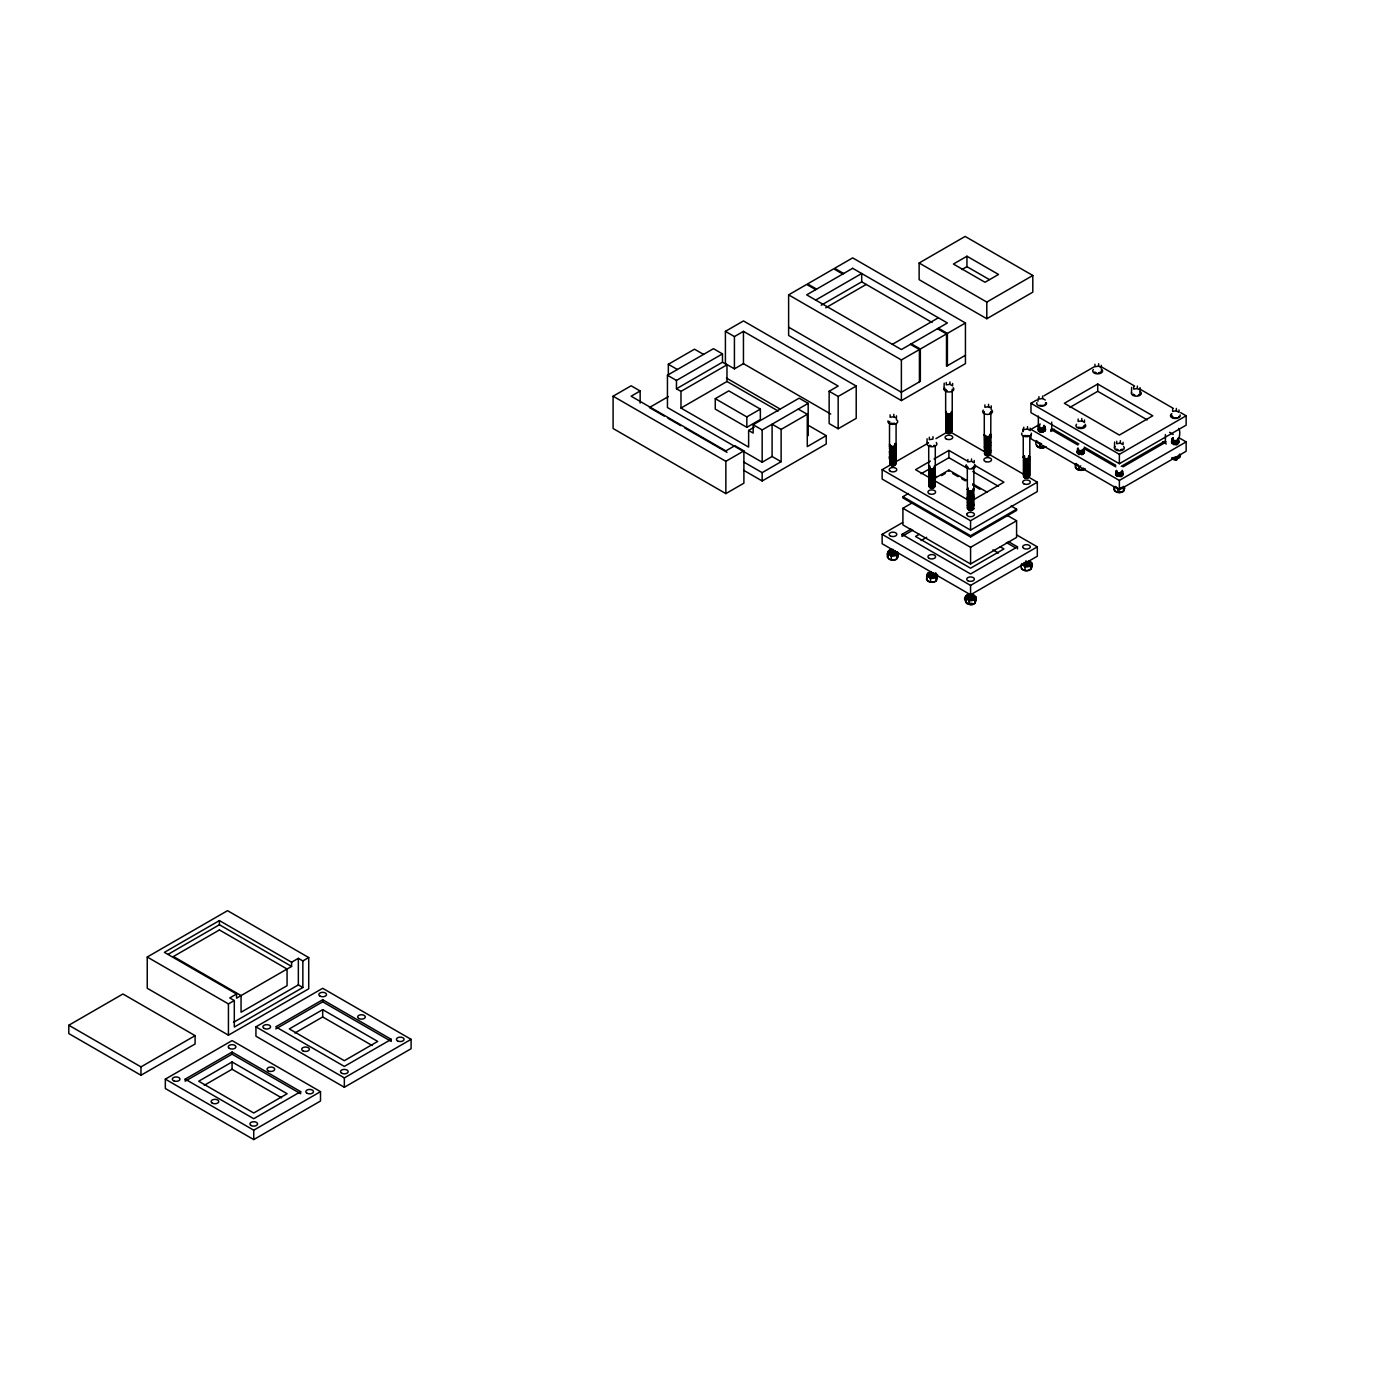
<?xml version="1.0" encoding="UTF-8"?>
<svg xmlns="http://www.w3.org/2000/svg" width="1376" height="1376" viewBox="0 0 1376 1376"><rect width="100%" height="100%" fill="white"/><g stroke="black" fill="none" stroke-linecap="round" stroke-linejoin="round"><path stroke-width="1.5" d="M927.063 438.789L927.063 443.915M895.054 462.525C898.459 465.535 889.618 467.358 890.031 463.695M929.213 486.055C928.972 489.03 935.439 488.738 935.044 485.762M929.522 467.513C926.65 470.489 934.407 472.071 934.837 468.717M934.837 471.435C934.407 474.806 926.684 473.172 929.522 470.231M929.522 472.037C926.65 475.03 934.407 476.595 934.837 473.258C934.424 474.479 926.667 474.668 929.522 471.142M929.522 474.772C927.94 478.04 936.488 477.438 934.459 474.17M934.837 474.152C934.407 477.541 926.684 475.89 929.522 472.948M929.522 475.683C926.65 478.659 934.407 480.241 934.837 476.887M929.522 479.312C929.385 486.468 938.398 478.865 934.837 474.479M934.837 479.605C934.407 482.976 926.684 481.342 929.522 478.401M934.837 482.322C934.407 485.711 926.684 484.06 929.522 481.118M929.522 480.207C926.444 483.406 935.353 484.799 934.734 480.964M929.522 482.942C927.94 486.21 936.488 485.608 934.459 482.34M934.837 485.057C934.407 488.428 926.684 486.777 929.522 483.853M951.401 426.68C954.256 430.482 949.027 436.57 946.155 431.29M973.606 508.019C973.417 512.921 963.94 509.068 968.532 505.818M973.4 491.886C972.333 496.031 965.625 492.298 967.706 491.008C967.947 494.81 976.152 492.144 973.021 489.168M973.417 492.212C975.085 497.235 966.64 494.242 967.38 494.139C967.156 497.957 975.326 496.684 973.417 493.124C970.906 497.871 966.623 490.578 967.38 494.139C968.996 496.994 975.085 495.308 973.021 491.903M973.4 494.603C971.576 499.144 966.898 493.176 967.276 495.515C967.861 498.456 974.552 497.802 973.021 494.62M968.085 496.134C965.247 499.092 972.97 500.692 973.4 497.338M973.4 500.056C971.267 506.058 964.662 496.547 968.549 500.64C973.967 502.567 973.984 497.046 973.417 494.036M973.417 500.382C975.085 505.405 966.64 502.412 967.38 502.309C967.156 506.127 975.326 504.837 973.417 501.294C970.906 506.041 966.623 498.748 967.38 502.309C968.996 505.164 975.085 503.478 973.021 500.073M973.4 502.773C971.576 507.314 966.898 501.346 967.276 503.685C967.861 506.626 974.552 505.972 973.021 502.79M968.085 504.304C965.247 507.262 972.97 508.862 973.4 505.508M973.4 508.226C971.267 514.228 964.662 504.717 968.549 508.81C973.967 510.737 973.984 505.216 973.417 502.206M989.929 452.618L990.582 454.372L989.103 455.49L984.769 454.51L984.39 434.988M973.279 599.059C969.788 593.297 962.994 599.798 972.866 598.491L968.205 598.268M1028.526 474.634C1032.585 477.575 1023.417 479.897 1023.744 476.01M1043.627 430.499L1044.47 431.187L1043.627 429.587M1116.624 471.916L1119.393 473.722L1122.128 471.4M1116.624 472.828L1119.393 474.634L1122.128 472.312M1122.231 474.582L1120.116 476.354L1116.916 475.786M1178.183 457.709L1176.084 459.481L1172.902 459.068M935.99 580.93L937.469 574.79L935.99 580.93C933.186 583.08 928.439 582.444 926.495 579.434L927.2 573.998L930.64 572.038M965.075 598.612L970.493 599.747A4.85 2.804 0 0 0 973.916 598.938L975.171 597.683L974.69 595.55A4.85 2.804 0 0 0 971.748 594.243C953.018 595.997 977.115 614.9 976.031 597.046L972.006 594.724M1029.042 560.892L1032 563.231C1034.339 570.232 1024.398 573.259 1021.026 567.858L1021.009 564.796M895.948 554.029C885.697 544.707 891.854 561.184 895.432 551.415M952.226 389.184L952.226 412.508C952.054 415.655 944.469 415.449 946.086 412.164M973.847 466.206L973.847 489.529C973.486 492.608 967.276 492.883 967.38 489.615L967.276 466.154M990.858 411.596L990.754 435.521L987.572 437.121L984.39 435.9M1029.816 436.02L1029.816 457.21C1029.747 460.84 1020.837 459.584 1024.208 456.522M1029.678 564.831L1028.147 562.509L1024.174 562.629M1122.678 475.03L1121.027 476.818M1178.63 428.4C1181.778 432.528 1178.097 446.976 1172.163 439.426A3.285 1.892 0 0 1 1173.074 437.602M896.086 423.705L896.086 444.895L892.955 446.546A3.062 1.772 0 0 1 890.788 446.03L890.014 445.256L890.788 446.03M935.284 446.065L935.284 467.255L932.154 468.906A3.062 1.772 0 0 1 929.987 468.39L929.213 467.634L929.987 468.39M944.211 383.164L944.005 389.15M1114.629 442.04L1114.44 447.974M890.324 445.136C887.778 449.023 897.118 449.264 895.26 445.446M890.048 449.126C889.825 452.188 897.049 451.173 895.26 448.163M890.048 451.844C892.594 456.78 897.754 450.812 895.26 447.269M946.189 412.198L946.929 413.643A3.062 1.772 0 0 0 949.096 414.159C953.052 415.414 951.263 408.947 952.226 412.594A3.285 1.892 0 0 1 949.732 414.314A3.285 1.892 0 0 1 946.069 413.385L945.759 412.938A3.285 1.892 0 0 1 946.12 411.493M946.189 414.021C945.966 417.066 953.19 416.051 951.401 413.058M946.189 414.916C947.152 418.992 954.032 415.604 951.401 412.146M946.086 416.223C945.329 419.783 953.172 419.026 951.401 415.776M946.189 417.65C947.152 421.71 954.032 418.321 951.401 414.881M946.189 419.456C945.553 424.53 954.445 421.606 951.401 417.599M946.189 422.191C945.966 425.236 953.19 424.221 951.401 421.228M946.189 423.086C948.718 428.022 953.895 422.054 951.401 418.51M946.086 424.393C945.329 427.953 953.172 427.196 951.401 423.946M946.189 425.82C947.152 429.88 954.032 426.491 951.401 423.051M946.189 427.626C945.553 432.7 954.445 429.759 951.401 425.769M946.189 430.361C945.966 433.406 953.19 432.391 951.401 429.398M929.127 575.873L931.965 574.463L935.147 576.252M984.82 435.521C984.597 438.566 991.821 437.568 990.032 434.558M985.096 436.966C983.169 442.178 993.352 439.856 990.032 435.47M984.82 440.062C984.597 443.106 991.821 442.092 990.032 439.099M984.82 440.956C984.597 444.018 991.821 443.003 990.032 440.01M984.717 442.264C983.96 445.824 991.804 445.067 990.032 441.816M984.82 443.691C985.784 447.75 992.681 444.362 990.032 440.922M984.82 445.497C984.597 448.559 991.821 447.544 990.032 444.551M984.82 446.409C985.784 450.468 992.681 447.097 990.032 443.64M984.82 449.126C984.597 452.188 991.821 451.173 990.032 448.18M984.82 448.232C984.597 451.276 991.821 450.262 990.032 447.269M985.096 449.677C982.55 453.564 991.89 453.805 990.032 449.986M984.82 451.861C985.784 455.92 992.681 452.532 990.032 449.092M971.972 599.265C976.891 595.756 965.212 594.019 967.792 599.437M1038.777 431.307L1038.863 430.912A3.836 2.202 0 0 1 1039.878 427.472M1078.062 450.571C1078.096 453.977 1085.63 452.154 1083.669 449.023M1078.062 451.466C1078.492 455.232 1086.18 452.635 1083.566 449.126M1116.624 471.022L1117.364 472.45A3.062 1.772 0 0 0 1119.548 472.966L1122.661 471.314A3.285 1.892 0 0 1 1120.167 473.12A3.285 1.892 0 0 1 1116.504 472.209L1116.194 471.744A3.285 1.892 0 0 1 1116.572 470.317M1116.624 473.74L1119.393 475.546L1122.128 473.224M889.618 444.981C887.933 449.814 898.975 448.215 895.122 444.431M889.945 447.269C886.884 452.205 899.147 451.345 895.122 447.148M889.945 450.004C886.884 454.923 899.147 454.063 895.122 449.866M889.945 452.721C886.884 457.64 899.147 456.798 895.122 452.601M889.618 454.957C889.309 458.965 898.838 456.78 895.122 453.495M889.945 455.439C886.178 460.771 898.855 461.08 895.122 456.23M984.39 448.61C984.081 452.601 993.61 450.434 989.894 447.148M984.39 451.328C984.081 455.336 993.61 453.151 989.894 449.883M984.39 453.151C984.081 457.142 993.61 454.974 989.894 451.689M1083.996 448.559L1084.099 449.058A3.285 1.892 0 0 1 1081.605 450.864A3.285 1.892 0 0 1 1077.941 449.935C1075.516 453.392 1086.421 451.139 1082.826 450.881C1080.177 454.2 1075.619 446.976 1078.801 450.193A3.062 1.772 0 0 0 1080.968 450.709C1088.244 445.583 1081.003 454.441 1077.528 449.591A3.285 1.892 0 0 1 1077.993 448.043M1077.958 450.537C1076.015 453.34 1080.693 455.336 1082.826 453.598M896.808 558.553C897.995 543.64 901.005 562.096 892.8 559.843C885.404 561.012 885.456 548.628 892.732 549.66M974.569 603.187L976.031 597.046M1045.622 446.598C1041.701 449.918 1033.256 446.495 1036.472 440.595M1030.521 569.354L1032 563.214M1116.882 487.414L1113.889 486.657L1113.855 489.701C1115.798 492.642 1120.563 493.348 1123.384 491.232L1123.762 486.794M888.363 555.354L887.279 557.022M1023.847 427.179L1022.867 431.72L1022.867 429.295M1131.674 387.361L1131.45 393.364M890.048 446.271L894.228 447.011L895.26 444.534M890.324 449.677C887.778 453.564 897.118 453.805 895.26 449.986M890.324 452.394C888.741 455.68 897.29 455.078 895.26 451.81M890.324 453.306C888.741 456.591 897.29 455.989 895.26 452.704M889.945 454.957C890.685 457.537 896.86 456.471 895.26 453.616M890.324 456.024C888.741 459.309 897.29 458.707 895.26 455.439M889.945 457.692C890.685 460.272 896.86 459.188 895.26 456.333M890.324 457.847C888.741 461.132 897.29 460.53 895.26 457.245M890.324 458.758C888.741 462.026 897.29 461.424 895.26 458.156M890.788 459.36C887.554 462.508 897.479 462.783 895.26 459.068M890.788 460.272C887.554 463.42 897.479 463.695 895.26 459.98M890.788 461.184C887.554 464.314 897.479 464.589 895.26 460.874M929.677 471.108C927.63 474.273 937.314 473.516 934.837 469.956C933.84 472.897 926.805 471.246 929.522 468.408M929.677 482.907C925.996 486.76 937.245 487.104 934.837 482.649M890.754 555.182C907.541 550.864 878.628 550.452 894.211 553.72M984.82 438.101L989 438.841L990.032 436.381M929.505 576.94L935.147 576.406M1039.344 425.287A3.285 1.892 0 0 0 1038.433 427.11C1038.794 430.654 1046.654 428.968 1043.627 425.958M1043.627 431.221L1044.917 429.484L1043.627 427.764M1028.973 564.762L1028.956 562.973L1025.756 562.01M1172.868 440.165C1171.492 443.846 1180.453 442.401 1178.2 438.961M929.522 473.86C926.22 477.661 937.297 477.73 934.837 473.585M929.522 482.03C926.22 485.831 937.297 485.9 934.837 481.755M1044.47 431.428L1043.954 428.934M1083.824 468.511L1082.344 469.629M889.618 445.876C887.778 450.434 898.924 449.333 895.122 445.325M889.945 449.092C888.002 453.375 899.182 451.672 895.122 448.06M889.618 451.328C887.778 455.869 898.924 454.785 895.122 450.778M889.618 457.675C887.778 462.233 898.924 461.149 895.122 457.142M946.086 413.075C944.125 417.358 955.322 415.655 951.263 412.043M946.086 413.987C944.125 418.27 955.322 416.567 951.263 412.938M946.086 414.881C944.125 419.164 955.322 417.461 951.263 413.849M946.086 415.793C944.125 420.076 955.322 418.373 951.263 414.761M946.086 416.704C944.125 420.987 955.322 419.284 951.263 415.672M946.086 417.616C944.125 421.899 955.322 420.196 951.263 416.567M946.086 418.51C944.125 422.793 955.322 421.09 951.263 417.478M946.086 419.422C944.125 423.705 955.322 422.002 951.263 418.39M946.086 420.334C944.125 424.616 955.322 422.914 951.263 419.302M946.086 421.245C944.125 425.528 955.322 423.825 951.263 420.213M946.086 422.157C944.125 426.44 955.322 424.737 951.263 421.108M946.086 423.051C944.125 427.334 955.322 425.631 951.263 422.019M946.086 423.963C944.125 428.246 955.322 426.543 951.263 422.931M946.086 424.874C944.125 429.157 955.322 427.454 951.263 423.842M946.086 425.786C944.125 430.069 955.322 428.366 951.263 424.737M946.086 426.68C944.125 430.963 955.322 429.26 951.263 425.648M946.086 427.592C944.125 431.875 955.322 430.172 951.263 426.56M946.086 428.504C944.125 432.786 955.322 431.084 951.263 427.472M946.086 429.415C944.125 433.698 955.322 431.995 951.263 428.383M946.086 430.327C944.125 434.61 955.322 432.907 951.263 429.278M984.39 445.893C982.55 450.434 993.696 449.35 989.894 445.342M967.38 489.615L968.085 488.858L968.102 490.355M929.127 575.443C928.387 567.445 942.956 578.608 929.505 576.613M1116.538 470.988C1114.646 474.84 1124.656 474.101 1122.197 470.317M1116.538 471.882C1114.646 475.683 1124.536 475.064 1122.231 471.28M1116.538 472.794C1114.646 476.595 1124.536 475.976 1122.231 472.192M890.324 446.959C888.741 450.227 897.29 449.625 895.26 446.357M890.324 447.854L891.39 449.883L895.26 449.058M890.324 450.588L892.061 451.827L895.26 450.881M890.324 455.129C888.741 458.397 897.29 457.795 895.26 454.527M929.522 466.602C926.53 471.555 937.761 469.216 934.837 466.309M929.522 469.319C928.129 472.69 937.194 471.504 934.837 468.132M929.522 476.578C926.444 479.777 935.353 481.17 934.734 477.334M929.522 477.489C928.129 480.86 937.194 479.674 934.837 476.302M929.522 484.748C926.805 489.306 937.434 488.274 934.734 483.681M985.096 446.959C983.513 450.244 992.062 449.625 990.032 446.357M985.096 452.412C983.513 455.68 992.062 455.078 990.032 451.81M968.532 504.906C963.922 508.724 975.808 509.67 973.417 504.923M1172.868 438.342L1173.332 440.131A3.062 1.772 0 0 0 1175.5 440.647L1178.166 439.77L1178.2 438.067M1172.868 439.254L1172.49 439.993A3.285 1.892 0 0 0 1176.136 440.819A3.285 1.892 0 0 0 1178.63 439.013L1178.63 439.013M1172.868 441.06C1171.561 444.396 1179.404 443.691 1178.527 440.372M1172.868 441.971L1172.885 443.468M951.401 413.952L948.202 414.898L946.086 413.488M951.401 416.67L948.941 417.633L946.189 416.601M951.401 419.388L948.202 420.351L946.086 418.94M951.401 420.299L948.941 421.262L946.189 420.23M951.401 422.122L948.202 423.068L946.086 421.658M951.401 424.84L948.941 425.803L946.189 424.771M951.401 427.558L948.202 428.521L946.086 427.11M951.401 428.469L948.941 429.432L946.189 428.4M951.401 430.292L948.202 431.238L946.086 429.828M934.734 475.511C935.336 479.502 926.22 477.73 929.677 474.737M929.677 479.278C927.63 482.443 937.314 481.686 934.837 478.108C935.525 481.428 927.785 481.29 929.677 478.366M990.032 437.258L986.833 438.204L984.717 436.811M990.032 442.711L987.572 443.674L984.82 442.642M990.032 445.428L986.833 446.374L984.717 444.981M990.032 450.881L987.572 451.844L984.82 450.812M984.717 454.063C985.457 456.643 991.632 455.576 990.032 452.721M894.796 555.25L893.506 553.995L890.754 554.27M973.021 497.321C967.534 499.591 962.718 495.308 973.417 496.082M973.021 505.491C967.534 507.761 962.718 503.461 973.417 504.252M1024.501 463.506C1021.147 467.1 1032.344 466.43 1028.526 462.835M1024.501 468.046C1021.147 471.641 1032.344 470.97 1028.526 467.376M1024.501 471.676C1021.147 475.27 1032.344 474.6 1028.526 471.005M1083.273 468.648L1082.241 469.319M1178.2 457.365L1175.345 458.655L1172.593 457.623M889.945 446.306C892.353 448.834 898.373 445.325 895.122 443.519M889.618 454.046C891.149 456.815 898.373 454.63 895.122 451.689M984.39 437.723C985.921 440.475 993.145 438.308 989.894 435.349M984.717 446.306C986.592 448.421 993.025 446.288 989.894 443.519M1040.204 431.668L1044.47 430.516L1043.627 428.676M1024.501 459.876C1021.233 463.936 1033.152 462.164 1028.852 458.552M1024.208 463.781C1020.27 467.943 1033.204 467.255 1028.852 463.093M1024.208 467.41C1020.27 471.572 1033.204 470.884 1028.852 466.722M1024.208 471.951C1020.27 476.113 1033.204 475.425 1028.852 471.263M934.304 577.335L933.616 574.979L929.643 575.099M1083.669 468.322L1082.362 469.096M1173.023 439.219C1169.187 442.47 1180.04 443.502 1177.804 439.563M1028.835 564.848L1029.351 562.371L1025.739 561.288M1123.504 486.399L1122.73 486.966A4.85 2.804 0 0 1 1121.732 487.414M1044.298 446.598L1042.406 447.441M1083.566 468.459L1082.465 469.078M1025.068 564.848L1028.491 564.298L1029.162 562.216M890.478 458.724C886.54 462.886 899.491 462.198 895.122 458.036M929.677 466.567L929.127 468.15A3.285 1.892 0 0 0 932.79 469.061A3.285 1.892 0 0 0 935.284 467.255L935.284 467.255M929.677 467.479C926.633 471.332 937.159 471.332 934.837 467.221M929.677 468.373L932.842 469.371L934.734 467.341M929.677 469.285C925.91 472.931 937.348 473.344 934.837 469.044M929.677 470.196C927.613 472.948 935.542 473.361 934.734 470.059M929.677 472.02C926.633 475.872 937.159 475.872 934.837 471.762M929.677 472.914C928.989 474.926 937.108 474.152 934.837 470.85M929.677 473.826C927.63 476.99 937.314 476.234 934.837 472.673M929.677 475.649C926.633 479.502 937.159 479.502 934.837 475.391M929.677 476.543L931.139 477.61L934.321 476.973M929.677 477.455C926.667 479.846 932.704 481.411 934.321 479.691M929.677 480.19C926.633 484.042 937.159 484.042 934.837 479.932M929.677 481.084C928.989 483.096 937.108 482.322 934.837 479.02M929.677 481.996C927.63 485.16 937.314 484.404 934.837 480.843M929.677 483.819C926.633 487.672 937.159 487.672 934.837 483.561M929.677 484.713L931.139 485.78L934.321 485.143M1039.293 425.992L1038.45 427.678L1040.772 428.865L1044.47 427.798L1043.988 425.339L1044.9 426.68A3.285 1.892 0 0 1 1042.406 428.486A3.285 1.892 0 0 1 1038.742 427.575L1039.602 425.717M1039.293 426.904C1035.371 431.049 1048.306 430.361 1043.954 426.216M1039.293 427.798C1035.371 432.27 1048.942 430.894 1043.627 426.852M1039.293 428.71L1038.777 430.808L1043.042 431.531M1039.293 429.622L1038.45 431.307L1039.293 430.533M1024.208 457.434C1020.27 461.579 1033.204 460.891 1028.852 456.746M968.24 496.1C966.124 499.282 975.894 498.508 973.417 494.93M1024.208 458.328C1020.27 462.491 1033.204 461.803 1028.852 457.658M1024.208 459.24C1020.235 462.886 1032.344 463.299 1028.526 459.206M1024.208 460.152C1020.27 464.297 1033.204 463.626 1028.852 459.464M1024.208 461.063C1020.27 465.208 1033.204 464.52 1028.852 460.375M1024.208 461.958C1020.27 466.12 1033.204 465.432 1028.852 461.287M889.928 553.995L895.243 553.978M1024.208 462.869C1020.27 467.032 1033.204 466.344 1028.852 462.198M1024.208 464.692C1020.27 468.838 1033.204 468.15 1028.852 464.004M1024.208 465.587C1020.27 469.749 1033.204 469.061 1028.852 464.916M968.24 504.27C966.124 507.452 975.894 506.678 973.417 503.1M1024.208 466.498C1020.27 470.661 1033.204 469.973 1028.852 465.828M968.24 505.164C966.124 508.346 975.894 507.589 973.417 504.012M968.24 506.076C966.158 508.673 974.277 508.965 973.314 505.955M1024.208 468.322C1020.27 472.467 1033.204 471.796 1028.852 467.634M1024.208 469.233C1020.27 473.378 1033.204 472.69 1028.852 468.545M1024.208 470.128C1020.27 474.29 1033.204 473.602 1028.852 469.457M1024.208 471.039C1020.27 475.202 1033.204 474.514 1028.852 470.368M1024.208 472.862C1020.27 477.008 1033.204 476.32 1028.852 472.174M1024.208 473.757C1020.27 477.919 1033.204 477.231 1028.852 473.086M1024.208 474.668C1020.27 478.831 1033.204 478.143 1028.852 473.998M1173.023 438.308C1169.187 441.558 1180.04 442.59 1177.804 438.652M1173.023 440.131C1169.48 443.038 1178.716 444.586 1178.097 440.905M1173.023 441.025C1169.256 444.672 1180.711 445.084 1178.2 440.784M1173.023 441.937L1172.163 443.622L1173.023 442.848M890.788 462.078C887.554 465.226 897.479 465.501 895.26 461.786M1039.602 426.629L1039.602 427.816A3.062 1.772 0 0 0 1041.787 428.332L1044.762 426.199M1039.602 427.54C1036.386 430.688 1046.293 430.963 1044.074 427.248M1039.602 428.435C1036.386 431.582 1046.293 431.858 1044.074 428.142M1039.602 429.346L1039.602 431.445M1039.602 430.258L1038.863 430.912A3.836 2.202 0 0 0 1044.728 430.808A3.836 2.202 0 0 0 1043.713 427.472M1024.501 456.247L1024.518 458.346A3.062 1.772 0 0 0 1026.685 458.862L1029.816 457.21A3.285 1.892 0 0 1 1027.322 459.016A3.285 1.892 0 0 1 1023.658 458.105L1023.348 457.64A3.285 1.892 0 0 1 1024.243 455.817M1024.501 457.159C1021.147 460.754 1032.344 460.066 1028.526 456.488M1024.501 458.07C1021.147 461.648 1032.344 460.977 1028.526 457.382M1024.501 458.965C1021.147 462.56 1032.344 461.889 1028.526 458.294M1024.501 460.788C1021.147 464.383 1032.344 463.695 1028.526 460.117M1024.501 461.7C1021.147 465.294 1032.344 464.606 1028.526 461.012M1024.501 462.594C1021.147 466.189 1032.344 465.518 1028.526 461.923M890.306 553.668L895.105 553.857M1024.501 464.417C1021.147 468.012 1032.344 467.324 1028.526 463.746M1024.501 465.329C1021.147 468.924 1032.344 468.236 1028.526 464.658M1024.501 466.24C1021.147 469.818 1032.344 469.147 1028.526 465.552M1024.501 467.135C1021.147 470.73 1032.344 470.059 1028.526 466.464M1024.501 468.958C1021.147 472.553 1032.344 471.865 1028.526 468.287M1024.501 469.87C1021.147 473.464 1032.344 472.776 1028.526 469.182M1024.501 470.764C1021.147 474.359 1032.344 473.688 1028.526 470.093M1024.501 472.587C1021.147 476.182 1032.344 475.494 1028.526 471.916M1024.501 473.499C1021.147 477.094 1032.344 476.406 1028.526 472.828M1024.501 474.41C1021.147 477.988 1032.344 477.317 1028.526 473.722M929.505 576.028L932.704 575.46L934.82 577.249M1084.821 468.958C1082 471.108 1077.253 470.472 1075.31 467.462L1075.292 464.4L1078.32 465.157M1179.765 454.252C1183.033 456.729 1174.794 460.53 1171.853 457.933A4.868 2.804 0 0 0 1177.787 458.414A4.868 2.804 0 0 0 1180.058 455.25M1040.153 447.441L1040.118 444.345L1041.546 443.519M891.338 559.396L891.304 556.317L896.808 555.526M1079.352 469.801L1079.317 466.722L1080.745 465.879M930.537 581.773L930.503 578.677L935.99 577.903M1117.88 492.058L1117.88 488.979L1120.58 487.775M1025.068 570.197L1025.034 567.118L1030.521 566.344M969.1 604.03L969.065 600.951L974.569 600.16M640.15 390.99L631.137 396.202L725.857 450.898L734.87 445.686L743.9 450.898L743.9 483.182L725.857 493.606L613.094 428.504L613.094 396.202L631.137 385.796L640.15 390.99L640.15 403.099M668.34 374.392L668.34 364.296L694.502 349.194L703.532 354.406M725.41 331.358L743.453 320.935L856.216 386.054L856.216 418.338L838.173 428.762L829.143 423.55L829.143 391.266L838.173 386.054L743.453 331.358L734.423 336.57L725.41 331.358L725.41 363.66L734.423 368.854L743.453 363.66L830.743 414.056M843.66 273.514L834.63 268.303L852.673 257.88L965.436 322.982L965.436 363.608L901.383 400.588L788.62 335.486L788.62 294.86L806.663 284.436L815.693 289.648M743.676 470.3L762.166 480.981L826.219 444.001L826.219 435.659L807.282 446.598L807.282 414.296L781.121 429.415L781.121 461.7L772.091 456.488L762.166 462.216L667.446 407.537L667.446 375.235L713.456 348.678L722.469 353.89L722.469 362.215L676.459 388.789L676.459 380.447L722.469 353.89M815.693 300.071L861.703 273.514L861.703 281.839L821.214 305.214M668.34 396.598L649.403 407.537L664.195 416.068M676.459 388.789L680.982 391.386L726.975 364.829L726.975 381.496L778.18 411.046M825.72 307.828L866.209 284.436M919.134 263.005L965.144 236.431L1032.808 275.492L1032.808 292.159L986.798 318.733L919.134 279.672L919.134 263.005L986.798 302.066L1032.808 275.492M680.982 391.386L680.982 408.053L726.975 381.496M715.262 398.679L728.781 390.87L760.36 409.102L760.36 419.508L746.824 427.334L715.262 409.102L715.262 398.679L746.824 416.911L760.36 409.102M966.95 256.228L953.413 264.037L984.992 282.269L998.529 274.46L966.95 256.228L966.95 266.652L961.876 269.576M680.982 408.053L748.63 447.114L748.63 430.447L753.154 433.062L753.154 424.72L799.164 398.163L808.176 403.374L808.176 435.659M892.37 344.344L938.38 317.787M748.63 430.447L754.151 427.265M753.154 424.72L762.166 429.931L808.176 403.374M613.094 396.202L725.857 461.304L743.9 450.898M829.143 391.266L838.173 396.46L856.216 386.054M788.62 294.86L901.383 359.962L919.426 349.556L919.426 381.84M911.308 343.828L920.338 349.022L946.499 333.921L946.499 366.222L965.436 355.283M938.38 328.193L947.393 333.405L965.436 322.982M743.676 461.975L762.166 472.639L781.121 461.7M1028.113 476.87L1037.315 482.185L1037.315 491.559L970.562 530.104L882.154 479.054L882.154 469.68L891.424 464.331M895.14 462.181L928.508 442.917M935.938 438.634L947.049 432.202M930.365 461.115L915.539 469.68L930.21 478.16M934.08 458.982L948.907 450.416L967.259 460.994M1180.608 412.611L1186.146 415.793L1186.146 425.167L1119.376 463.712L1030.968 412.662L1030.968 403.288L1036.541 400.089M1043.954 395.806L1094.023 366.893M921.094 473.757L930.365 468.408M934.08 466.275L948.907 457.709L967.259 468.287M1097.721 384.024L1064.353 403.288L1119.376 435.074L1152.761 415.793L1097.721 384.024L1097.721 391.317L1147.257 419.904M1011.102 506.007L1016.589 509.172L1016.589 510.41L970.579 536.984L902.914 497.923L902.914 496.667L908.435 493.485M934.201 478.607L948.924 470.11L967.208 480.654M941.562 475.597L945.243 473.482M1040.239 424.032L1030.968 429.381L1119.376 480.43L1186.146 441.885L1186.146 451.259L1119.376 489.804L1030.968 438.755L1030.968 435.005M1069.909 407.382L1097.721 391.317M1007.438 515.484L1016.589 520.764L1016.589 537.431L970.579 563.988L902.914 524.927L902.914 508.26L912.116 502.945M1054.429 429.381L1050.817 431.462L1050.817 429.381L1077.89 445.016M147.249 957.025L227.539 910.671L308.723 957.558L308.723 988.811L228.433 1035.165L147.249 988.278L147.249 957.025L228.433 1003.912L234.298 1000.524L234.298 1027.081L302.858 987.504L302.858 960.947L308.723 957.558M1017.053 535.161L1037.315 546.857L1037.315 556.231L970.562 594.776L882.154 543.744L882.154 534.352L902.553 522.588M219.42 920.578L164.38 952.347L236.552 994.005L236.552 998.185L291.592 966.416L291.592 962.237L219.42 920.578L219.42 924.741L291.592 966.416M168.044 954.394L219.42 924.741M912.821 530.19L902.002 536.451L902.002 534.352L911.015 529.158M974.277 499.316L1003.947 482.185L974.586 465.243M68.8 1025.24L122.928 993.988L195.1 1035.664L195.1 1043.988L140.971 1075.241L68.8 1033.565L68.8 1025.24L140.971 1066.899L195.1 1035.664M919.237 534.301L915.539 536.451L970.562 568.219L1003.947 548.938L1000.266 546.822M921.094 540.527L926.65 537.311M882.154 469.68L970.562 520.73L1037.315 482.185M902.914 496.667L970.579 535.728L1016.589 509.172M1030.968 403.288L1119.376 454.338L1186.146 415.793M902.914 508.26L970.579 547.321L1016.589 520.764M1121.234 466.344L1165.403 440.836L1165.403 434.592M1122.988 466.877L1166.298 441.885M236.552 994.005L229.792 997.927L234.298 1000.524M291.592 962.237L298.351 958.332L302.858 960.947M1017.466 548.938L1017.466 546.857L970.562 573.947L902.002 534.352M882.154 534.352L970.562 585.402L1037.315 546.857M233.49 1022.351L298.351 984.906L302.858 987.504M165.326 1079.145L232.08 1040.6L320.505 1091.65L320.505 1101.024L253.734 1139.569L165.326 1088.519L165.326 1079.145L253.734 1130.195L320.505 1091.65M255.936 1026.84L322.689 988.295L411.097 1039.344L411.097 1048.718L344.344 1087.264L255.936 1036.214L255.936 1026.84L344.344 1077.89L411.097 1039.344M185.175 1079.145L232.08 1052.055L300.656 1091.65L300.656 1093.731L232.08 1054.154L185.175 1081.226L185.175 1079.145L253.734 1118.722L300.656 1091.65M391.248 1039.344L322.689 999.75L275.768 1026.84L344.344 1066.417L391.248 1039.344L391.248 1041.426L322.689 1001.831L275.768 1028.921M232.08 1061.962L198.712 1081.226L253.734 1112.995L287.12 1093.731L232.08 1061.962L232.08 1069.255L281.616 1097.842M322.689 1009.657L289.304 1028.921L344.344 1060.69L377.712 1041.426L322.689 1009.657L322.689 1016.95L372.208 1045.536M204.267 1085.303L232.08 1069.255M294.877 1032.998L322.689 1016.95M1177.357 444.448L1176.084 444.947M1043.954 446.374L1042.475 446.942M1083.136 454.218L1081.674 454.785M1177.667 457.795L1172.49 457.658M971.387 599.248C980.142 591.267 957.868 596.978 972.54 599.145M891.132 554.545C900.437 556.3 892.628 545.98 889.687 552.447M1123.384 491.232L1124.846 488.033L1123.796 488.067M1043.834 446.46L1042.406 446.89M1028.491 564.298L1024.484 564.177M929.643 576.905L934.012 575.839L934.631 573.775M973.382 598.027C968.704 594.587 966.055 600.228 972.522 598.13C975.429 596.341 970.699 594.157 968.893 595.275M891.149 459.36C885.181 462.99 899.612 463.798 895.122 458.948M891.149 460.272C885.181 463.901 899.612 464.692 895.122 459.859M891.149 461.184C885.181 464.796 899.612 465.604 895.122 460.771M891.149 462.095C885.181 465.707 899.612 466.516 895.122 461.665M929.643 576.011L932.825 575.667L935.147 577.163M1024.174 563.524L1027.924 563.197L1029.351 564.779M1023.503 563.558L1028.835 564.659M1024.484 563.266L1028.835 563.764M1042.354 447.166L1043.627 446.667A1.978 1.135 0 0 1 1042.131 447.716M1176.772 457.468L1173.934 457.606M1043.266 432.184L1039.981 432.339M933.392 576.097C925.652 577.731 931.81 570.146 935.147 575.34M1023.658 563.403L1025.086 564.676L1027.924 564.521M971.972 598.354L968.068 599.214L972.178 599.059M1176.893 457.537L1174.106 457.537M972.11 603.324L969.323 603.324M891.132 554.27L895.105 554.769M891.132 550.641L895.105 551.14M930.331 573.018L934.304 573.5M952.605 383.457L952.605 385.882L949.922 384.317L946.258 384.884L946.258 382.476M1101.316 365.294L1101.316 367.702L1098.633 366.154L1094.969 366.721L1094.969 364.313M896.464 415.844L896.464 418.27L893.781 416.722L890.117 417.289L890.117 414.864M991.236 405.868L991.236 408.276L988.553 406.728L984.889 407.296L984.889 404.888M1045.296 400.055L1042.595 398.507L1038.932 399.074L1038.932 396.649M1140.068 387.654L1140.068 390.079L1137.367 388.531L1133.704 389.098L1133.704 386.673M1023.847 429.604L1027.511 429.037L1030.194 430.585L1030.194 428.16M1084.477 420.007L1084.477 422.432L1081.794 420.867L1078.13 421.434L1078.13 419.026M1179.008 409.962L1179.008 412.37L1176.325 410.822L1172.662 411.39L1172.662 408.982M974.225 460.478L974.225 462.904L971.542 461.356L967.878 461.923L967.878 459.498M1123.057 442.281L1123.057 444.689L1120.356 443.141L1116.693 443.708L1116.693 441.283M945.759 412.938L946.929 413.643M889.653 444.345A3.285 1.892 0 0 0 889.618 445.325L889.945 444.981M1038.433 427.11L1038.828 427.059A3.062 1.772 0 0 1 1039.602 425.304M984.425 434.352A3.285 1.892 0 0 0 984.39 435.332L984.786 435.28M1077.632 449.47L1078.801 450.193M1023.348 457.64L1024.518 458.346M1172.163 439.426L1173.332 440.131M973.314 489.615C973.933 493.554 965.814 490.802 968.068 490.286M1116.194 471.744L1117.364 472.45M1027.184 564.728L1024.363 564.332M1030.951 566.207L1032 566.155M936.42 577.765L937.469 577.731M974.982 600.039L976.031 599.988M1025.653 561.305L1028.835 561.941M1036.128 442.023L1040.256 443.055M887.314 553.978L891.442 555.01M926.495 576.355L931.93 577.49A4.85 2.804 0 0 0 935.353 576.664L936.678 574.274M893.488 549.574L892.732 549.523A4.85 2.804 0 0 0 888.535 550.916L888.036 553.049L891.304 556.317M891.476 555.027L892.732 555.113A4.85 2.804 0 0 0 896.154 554.304L897.41 551.587M1040.892 447.234L1038.863 446.357M1173.694 444.672L1177.667 444.173L1178.2 441.696M1040.772 447.028L1039.293 446.598M1040.841 447.458L1039.155 446.581M1079.386 469.474L1077.958 468.614L1079.558 469.715A1.978 1.135 0 0 1 1079.111 468.425M1117.897 491.92L1120.907 491.886A1.978 1.135 0 0 1 1117.673 491.834M1079.575 469.096L1078.354 468.442M1040.824 446.856L1039.671 446.46A1.978 1.135 0 0 0 1041.116 447.716M1121.836 487.758L1123.384 488.205M894.194 555.113L890.771 554.562M1022.093 564.762L1026.462 565.932A4.85 2.804 0 0 0 1029.884 565.106L1031.14 563.85L1030.658 561.718A4.85 2.804 0 0 0 1028.887 560.703M1173.332 443.76L1177.357 443.554L1177.804 441.369M1077.528 453.22L1079.162 454.716M1079.162 469.233L1078.062 468.58M929.643 576.647C948.098 574.669 916.124 571.676 934.304 577.146M968.893 599.179C964.301 597.15 971.697 594.312 973.382 597.115M895.105 552.946L891.923 552.309L889.928 553.926M966.95 266.652L989.241 279.517M1101.419 366.876L1134.564 386.02M1140.085 389.202L1173.246 408.345M1169.566 432.305L1173.246 434.438M1178.768 437.637L1186.146 441.885M1162.582 441.834L1166.298 443.966M861.703 281.839L932.068 322.466M842.748 274.03L833.736 268.819L807.574 283.92L816.587 289.132M937.469 328.709L946.499 333.921M910.413 344.344L919.426 349.556M1078.801 443.966L1051.728 428.332L1051.728 422.088M1084.202 447.08L1115.781 465.312M1085.096 449.178L1115.764 466.877M788.62 327.161L901.383 392.263L920.338 381.324L920.338 349.022M950.747 432.202L983.909 451.345M989.43 454.527L1024.432 474.737M972.763 471.469L998.443 486.296M972.694 483.836L987.332 492.281M952.588 473.464L958.057 476.629M961.721 478.745L965.384 480.86M972.694 485.074L980.004 489.306M935.714 481.325L968.721 500.4M722.469 362.215L726.975 364.829M798.252 409.102L807.282 414.296M726.39 378.022L780.003 408.982M807.729 424.995L826.219 435.659M1008.212 541.508L1017.466 546.857M1006.355 542.522L1015.626 547.872M992.939 549.884L998.443 553.066M668.34 364.296L677.37 369.508M781.121 429.415L772.091 424.204L772.091 456.488M667.446 375.235L676.459 380.447M667.893 418.201L680.828 425.683M684.526 427.816L727.044 452.36M1172.885 458.896L1176.876 459.584L1178.389 457.503M984.39 435.332L984.7 435.796A3.285 1.892 0 0 0 988.364 436.725A3.285 1.892 0 0 0 990.858 434.919C989.929 431.496 991.614 437.809 987.727 436.57A3.062 1.772 0 0 1 985.56 436.037L984.82 435.384M1172.49 458.569L1176.996 459.034L1178.527 456.712M984.717 447.217C986.592 449.333 993.025 447.2 989.894 444.431M984.717 449.023C986.592 451.156 993.025 449.006 989.894 446.237M984.717 451.758C986.592 453.874 993.025 451.741 989.894 448.972M984.717 453.564C986.592 455.68 993.025 453.547 989.894 450.778M889.945 451.741C891.82 453.874 898.253 451.724 895.122 448.972M967.706 508.191C979.798 506.506 971.834 511.786 967.706 508.673M889.945 458.105C891.82 460.22 898.253 458.088 895.122 455.318M1028.852 455.834L1029.816 457.296M973.847 489.529L973.417 488.583L973.847 489.615A3.285 1.892 0 0 1 971.353 491.335A3.285 1.892 0 0 1 967.689 490.406C965.505 494.036 979.987 489.512 970.562 493.554C961.841 489.323 973.83 498.697 973.417 491.301M895.931 444.362L895.157 443.536M1115.11 486.399L1117.88 488.979M935.456 572.812L936.127 573.293M1043.954 429.845L1044.917 431.307M989.894 434.438C993.145 437.396 985.921 439.563 984.39 436.811M989.894 436.261C993.145 439.202 985.921 441.386 984.39 438.617M989.894 437.172C993.145 440.114 985.921 442.298 984.39 439.529M989.894 438.084C993.145 441.025 985.921 443.21 984.39 440.44M989.894 438.978C993.145 441.937 985.921 444.104 984.39 441.352M989.894 439.89C993.145 442.831 985.921 445.016 984.39 442.264M989.894 440.802C993.145 443.743 985.921 445.927 984.39 443.158M989.894 441.713C993.145 444.654 985.921 446.839 984.39 444.07M989.894 442.608C993.145 445.566 985.921 447.733 984.39 444.981M989.894 448.06C993.145 451.001 985.921 453.186 984.39 450.416M895.122 446.237C898.373 449.195 891.149 451.362 889.618 448.61M895.122 454.407C898.373 457.365 891.149 459.532 889.618 456.78M1028.887 455.869L1029.661 456.677M1028.784 474.84C1031.037 477.644 1024.398 479.106 1023.675 476.354M1079.317 466.722L1076.049 463.454M1040.118 444.345L1036.868 441.077M969.065 600.951L965.797 597.683L966.296 595.55A4.85 2.804 0 0 1 970.493 594.157M1116.194 475.03C1117.639 477.369 1123.934 476.268 1122.231 473.103M1077.632 451.861C1089.723 451.362 1082.826 455.508 1077.958 452.773M1172.558 439.374L1172.541 439.34A3.062 1.772 0 0 1 1172.851 437.998M1116.572 471.658L1116.59 471.693A3.062 1.772 0 0 1 1116.572 470.747M1078.01 449.384L1078.027 449.419A3.062 1.772 0 0 1 1078.01 448.473M1023.744 457.589L1023.727 457.554A3.062 1.772 0 0 1 1024.518 455.834M946.138 412.834L946.155 412.869A3.062 1.772 0 0 1 946.12 411.923M967.775 489.89L967.758 489.873A3.062 1.772 0 0 1 968.068 488.514M889.618 445.325L889.928 445.772A3.285 1.892 0 0 0 893.592 446.701A3.285 1.892 0 0 0 896.086 444.895L896.086 444.895M973.417 495.842C975.085 500.864 966.64 497.888 967.38 497.785C967.139 501.621 975.343 500.296 973.417 496.753M973.417 499.471C975.446 502.945 967.087 504.046 967.38 500.503C966.95 500.021 972.798 503.943 973.847 499.591C974.38 498.611 967.586 503.375 967.38 498.68C966.709 498.129 973.262 502.223 973.314 497.785M934.837 484.472C936.66 487.534 930.245 488.79 929.11 486.485M990.032 438.187C991.632 441.042 985.457 442.109 984.717 439.529M1025.034 567.118L1021.714 563.558M895.26 462.697C896.86 465.552 890.685 466.619 889.945 464.039M930.503 578.677L927.235 575.409L927.716 573.293A4.85 2.804 0 0 1 930.675 571.986M973.692 488.996L972.901 490.664L970.716 491.18A3.062 1.772 0 0 1 968.549 490.664M946.086 431.651L949.681 432.976L951.676 430.74M890.031 553.892L892.766 552.086L895.621 553.96M1179.352 454.372L1179.352 457.4M1176.325 408.414L1176.325 410.822M1137.367 386.106L1137.367 388.531M1120.356 440.716L1120.356 443.141M1119.376 454.338L1119.376 463.712M1119.376 480.43L1119.376 489.804M1098.633 363.746L1098.633 366.154M1081.794 418.459L1081.794 420.867M1042.595 396.082L1042.595 398.507M1038.347 416.016L1038.347 426.612M1037.951 398.782L1037.951 401.19M1027.511 426.612L1027.511 429.037M1023.245 435.951L1023.245 457.142M988.553 404.32L988.553 406.728M986.798 302.066L986.798 318.733M984.287 411.527L984.287 434.85M971.542 458.93L971.542 461.356M970.562 520.73L970.562 530.104M970.579 535.728L970.579 536.984M970.579 547.321L970.579 563.988M970.562 585.402L970.562 594.776M966.52 595.516L966.52 598.474M949.922 381.909L949.922 384.317M948.907 450.416L948.907 457.709M948.924 470.11L948.924 471.349M947.393 333.405L947.393 365.689M945.656 389.116L945.656 412.439M932.98 436.656L932.98 439.082L929.316 439.649L929.316 437.224M928.714 445.996L928.714 467.204M927.94 573.259L927.94 576.2M901.383 359.962L901.383 400.588M893.781 414.296L893.781 416.722M889.515 444.826L889.515 421.52A3.285 1.892 0 0 0 889.618 422.002M838.173 396.46L838.173 428.762M762.166 429.931L762.166 462.216M762.166 472.639L762.166 480.981M746.824 416.911L746.824 427.334M743.453 331.358L743.453 363.66M734.423 336.57L734.423 368.854M725.857 461.304L725.857 493.606M344.344 1077.89L344.344 1087.264M322.689 999.75L322.689 1001.831M298.351 958.332L298.351 984.906M253.734 1130.195L253.734 1139.569M232.08 1052.055L232.08 1054.154M228.433 1003.912L228.433 1035.165M140.971 1066.899L140.971 1075.241M1177.254 458.655A1.978 1.135 0 0 1 1175.603 460.066A1.978 1.135 0 0 1 1173.367 458.948M1172.988 416.98A3.285 1.892 0 0 1 1172.163 416.12M1180.109 414.916A4.936 2.855 0 0 1 1174.072 418.407A4.936 2.855 0 0 1 1171.853 413.643M1123.59 488.411A4.868 2.804 0 0 1 1120.012 492.608A4.868 2.804 0 0 1 1114.68 489.082M1121.664 449.333A3.285 1.892 0 0 1 1120.976 449.625M1117.69 449.591A3.285 1.892 0 0 1 1117.02 449.281M1123.659 446.546A4.936 2.855 0 0 1 1119.376 450.812A4.936 2.855 0 0 1 1115.11 446.546M1139.208 394.327A3.285 1.892 0 0 1 1138.674 394.723M1134.701 394.981A3.285 1.892 0 0 1 1133.514 394.276M1139.878 391.334A4.936 2.855 0 0 1 1137.677 396.116A4.936 2.855 0 0 1 1131.622 392.624M1045.829 446.581A4.868 2.804 0 0 1 1040.359 447.888A4.868 2.804 0 0 1 1036.747 445.17M1046.379 402.6A4.936 2.855 0 0 1 1041.615 406.178A4.936 2.855 0 0 1 1036.85 402.6M1099.923 372.346A3.285 1.892 0 0 1 1098.444 372.827M1095.967 372.621A3.285 1.892 0 0 1 1095.296 372.311M1101.144 368.974A4.936 2.855 0 0 1 1101.436 372.827A4.936 2.855 0 0 1 1094.814 373.326A4.936 2.855 0 0 1 1093.37 369.559M1085.028 468.958A4.868 2.804 0 0 1 1078.956 470.145A4.868 2.804 0 0 1 1076.101 466.825M1082.516 468.425A1.978 1.135 0 0 1 1082.207 469.801M1081.794 469.973A1.978 1.135 0 0 1 1079.833 469.973M1084.099 425.734A3.285 1.892 0 0 1 1083.634 426.68M1082.413 427.368A3.285 1.892 0 0 1 1079.128 427.334M1085.079 424.272A4.936 2.855 0 0 1 1080.814 428.555A4.936 2.855 0 0 1 1076.548 424.272M1122.696 449.195A3.836 2.202 0 0 1 1120.374 450.227M1118.396 450.227A3.836 2.202 0 0 1 1116.074 449.195M1084.408 425.683A3.836 2.202 0 0 1 1083.91 426.801M1083.29 427.248A3.836 2.202 0 0 1 1077.89 427.248M1045.485 402.721A3.836 2.202 0 0 1 1045.106 404.406M1043.713 405.215A3.836 2.202 0 0 1 1039.878 405.215M1101.041 372.105A3.836 2.202 0 0 1 1098.719 373.137M1095.812 372.913A3.836 2.202 0 0 1 1094.419 372.105M1101.419 370.436A3.836 2.202 0 0 1 1101.419 371.572M1139.896 392.349A3.836 2.202 0 0 1 1138.33 395.342M1134.512 395.273A3.836 2.202 0 0 1 1133.153 394.448M1179.008 416.36A3.836 2.202 0 0 1 1178.63 416.894M1177.22 417.702A3.836 2.202 0 0 1 1172.988 417.547A3.836 2.202 0 0 1 1171.612 415.225M1083.841 450.623A3.836 2.202 0 0 1 1082.878 453.547A3.836 2.202 0 0 1 1077.735 453.254A3.836 2.202 0 0 1 1077.804 450.262M1178.63 440.784A3.836 2.202 0 0 1 1177.22 443.794A3.836 2.202 0 0 1 1171.991 442.986A3.836 2.202 0 0 1 1173.401 439.976M1122.094 472.622A3.836 2.202 0 0 1 1122.094 475.735A3.836 2.202 0 0 1 1116.676 475.735A3.836 2.202 0 0 1 1116.676 472.622M894.71 464.538A1.978 1.135 0 0 1 892.8 465.965A1.978 1.135 0 0 1 890.891 464.538M894.4 423.206A3.285 1.892 0 0 1 891.115 423.172M896.292 419.525A4.936 2.855 0 0 1 894.073 424.29A4.936 2.855 0 0 1 888.036 420.815M972.264 508.896A1.978 1.135 0 0 1 971.542 510.444A1.978 1.135 0 0 1 968.859 510.032A1.978 1.135 0 0 1 969.581 508.484M973.382 467.152A3.285 1.892 0 0 1 972.161 467.84M968.205 467.496A3.285 1.892 0 0 1 967.689 467.1M974.844 464.761A4.936 2.855 0 0 1 970.562 469.027A4.936 2.855 0 0 1 966.296 464.761M967.38 489.959A3.285 1.892 0 0 1 968.274 488.136M949.922 431.462A1.978 1.135 0 0 1 950.644 433.01A1.978 1.135 0 0 1 947.944 433.423A1.978 1.135 0 0 1 947.221 431.875M947.238 390.784A3.285 1.892 0 0 1 946.069 390.079M953.207 387.74A4.936 2.855 0 0 1 948.941 392.005A4.936 2.855 0 0 1 944.658 387.74M1028.44 476.853A1.978 1.135 0 0 1 1026.53 478.298A1.978 1.135 0 0 1 1024.621 476.853M1028.113 435.521A3.285 1.892 0 0 1 1024.845 435.487M1031.295 433.13A4.936 2.855 0 0 1 1026.53 436.708A4.936 2.855 0 0 1 1021.766 433.13M933.702 486.622A1.978 1.135 0 0 1 933.134 488.136A1.978 1.135 0 0 1 930.486 487.93A1.978 1.135 0 0 1 930.606 486.399M929.196 467.599A3.062 1.772 0 0 1 929.488 466.258M934.27 445.274A3.285 1.892 0 0 1 933.582 445.566M931.088 445.738A3.285 1.892 0 0 1 929.643 445.222M936.265 442.487A4.936 2.855 0 0 1 931.999 446.77A4.936 2.855 0 0 1 927.716 442.487M928.817 467.685A3.285 1.892 0 0 1 929.712 465.862M989.55 454.854A1.978 1.135 0 0 1 987.056 455.955A1.978 1.135 0 0 1 985.87 454.286M990.737 412.095A3.285 1.892 0 0 1 989.86 412.92M991.064 409.549A4.936 2.855 0 0 1 991.356 413.402A4.936 2.855 0 0 1 984.752 413.901A4.936 2.855 0 0 1 983.307 410.134M1031.226 567.222A4.868 2.804 0 0 1 1027.167 570.73A4.868 2.804 0 0 1 1021.663 567.944M936.213 578.109A4.868 2.804 0 0 1 932.636 582.289A4.868 2.804 0 0 1 927.286 578.78M974.776 600.366A4.868 2.804 0 0 1 970.562 604.58A4.868 2.804 0 0 1 966.348 600.366M897.496 556.42A4.868 2.804 0 0 1 892.8 559.946A4.868 2.804 0 0 1 888.105 556.42M966.864 513.902L966.726 514.469A3.836 2.202 0 0 0 972.178 516.482A3.836 2.202 0 0 0 973.021 512.784A3.836 2.202 0 0 0 966.864 513.902M852.673 268.303L806.663 294.86L901.383 349.556L947.393 322.982L852.673 268.303M219.42 929.952L173.41 956.509L241.058 995.57L241.058 1012.237L287.068 985.68L287.068 969.014L219.42 929.952M929.058 493.64A3.836 2.202 0 0 0 935.474 492.642A3.836 2.202 0 0 0 930.778 489.942A3.836 2.202 0 0 0 929.058 493.64M890.272 471.246A3.836 2.202 0 0 0 896.67 470.248A3.836 2.202 0 0 0 891.992 467.548A3.836 2.202 0 0 0 890.272 471.246M946.206 438.944A3.836 2.202 0 0 0 952.605 437.964A3.836 2.202 0 0 0 947.926 435.246A3.836 2.202 0 0 0 946.206 438.944M985.698 461.665A3.836 2.202 0 0 0 991.528 459.859A3.836 2.202 0 0 0 985.887 457.847A3.836 2.202 0 0 0 985.698 461.665M1023.796 483.75A3.836 2.202 0 0 0 1030.194 482.752A3.836 2.202 0 0 0 1025.498 480.052A3.836 2.202 0 0 0 1023.796 483.75M890.272 535.918A3.836 2.202 0 0 0 896.67 534.937A3.836 2.202 0 0 0 891.992 532.22A3.836 2.202 0 0 0 890.272 535.918M929.144 558.364A3.836 2.202 0 0 0 935.491 557.263A3.836 2.202 0 0 0 930.675 554.648A3.836 2.202 0 0 0 929.144 558.364M1023.796 548.422A3.836 2.202 0 0 0 1030.194 547.424A3.836 2.202 0 0 0 1025.498 544.724A3.836 2.202 0 0 0 1023.796 548.422M967.861 580.724A3.836 2.202 0 0 0 974.26 579.726A3.836 2.202 0 0 0 969.564 577.026A3.836 2.202 0 0 0 967.861 580.724M264.054 1028.405A3.836 2.202 0 0 0 270.453 1027.408A3.836 2.202 0 0 0 265.757 1024.707A3.836 2.202 0 0 0 264.054 1028.405M319.972 996.104A3.836 2.202 0 0 0 326.387 995.123A3.836 2.202 0 0 0 321.692 992.406A3.836 2.202 0 0 0 319.972 996.104M358.775 1018.498A3.836 2.202 0 0 0 365.173 1017.518A3.836 2.202 0 0 0 360.495 1014.817A3.836 2.202 0 0 0 358.775 1018.498M302.926 1050.851A3.836 2.202 0 0 0 309.273 1049.75A3.836 2.202 0 0 0 304.44 1047.119A3.836 2.202 0 0 0 302.926 1050.851M397.561 1040.91A3.836 2.202 0 0 0 403.959 1039.912A3.836 2.202 0 0 0 399.281 1037.212A3.836 2.202 0 0 0 397.561 1040.91M341.626 1073.194A3.836 2.202 0 0 0 348.042 1072.196A3.836 2.202 0 0 0 343.346 1069.496A3.836 2.202 0 0 0 341.626 1073.194M174.236 1081.054A3.836 2.202 0 0 0 179.981 1079.145A3.836 2.202 0 0 0 174.236 1077.236A3.836 2.202 0 0 0 174.236 1081.054M229.379 1048.409A3.836 2.202 0 0 0 235.778 1047.428A3.836 2.202 0 0 0 231.099 1044.711A3.836 2.202 0 0 0 229.379 1048.409M268.165 1070.82A3.836 2.202 0 0 0 274.581 1069.823A3.836 2.202 0 0 0 269.885 1067.122A3.836 2.202 0 0 0 268.165 1070.82M212.317 1103.156A3.836 2.202 0 0 0 218.664 1102.056A3.836 2.202 0 0 0 213.848 1099.424A3.836 2.202 0 0 0 212.317 1103.156M306.968 1093.215A3.836 2.202 0 0 0 313.367 1092.217A3.836 2.202 0 0 0 308.688 1089.517A3.836 2.202 0 0 0 306.968 1093.215M251.034 1125.499A3.836 2.202 0 0 0 257.432 1124.519A3.836 2.202 0 0 0 252.754 1121.801A3.836 2.202 0 0 0 251.034 1125.499"/></g></svg>
